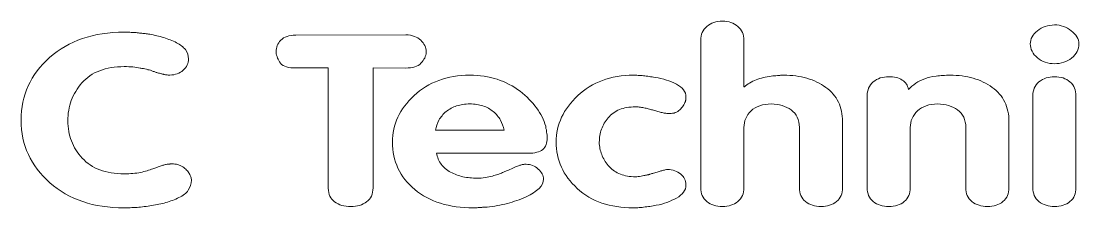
# Model space of a CAD drawing. Header units: millimetres. Extents: x -847 to 848, y -600 to 600.
# Drawn here: x 188.7 to 369.3, y -4.7 to 27.2 of the extents above; entities that cross this region are included whole.
import ezdxf

# ---------------------------------------------------------------- set-up
doc = ezdxf.new("R2010")
doc.units = ezdxf.units.MM
doc.header["$MEASUREMENT"] = 0

msp = doc.modelspace()

# ---------------------------------------------------------------- linework, layer by layer
at = {"color": 250, "lineweight": 5}
for points, knots in [([(304.7414, -1.2176), (304.7414, -1.2176), (304.7414, 23.9534), (304.7414, 23.9534), (304.7414, 23.9534), (304.7414, 24.4166), (304.8231, 24.8456), (304.9865, 25.2406), (304.9865, 25.2406), (305.15, 25.6356), (305.4088, 25.9829), (305.7629, 26.2826), (305.7629, 26.2826), (306.1171, 26.5822), (306.5189, 26.807), (306.9684, 26.9568), (306.9684, 26.9568), (307.4178, 27.1066), (307.9014, 27.1816), (308.419, 27.1816), (308.419, 27.1816), (308.9638, 27.1816), (309.4541, 27.1066), (309.89, 26.9568), (309.89, 26.9568), (310.3259, 26.807), (310.7209, 26.5822), (311.075, 26.2826), (311.075, 26.2826), (311.4019, 25.9829), (311.6539, 25.6356), (311.8309, 25.2406), (311.8309, 25.2406), (312.008, 24.8456), (312.0965, 24.4029), (312.0965, 23.9126), (312.0965, 23.9126), (312.0965, 23.9126), (312.0965, 15.9445), (312.0965, 15.9445), (312.0965, 15.9445), (312.0965, 15.9445), (312.1783, 15.9445), (312.1783, 15.9445), (312.1783, 15.9445), (312.4507, 16.1896), (312.7503, 16.4144), (313.0772, 16.6187), (313.0772, 16.6187), (313.4041, 16.823), (313.7719, 17.0069), (314.1805, 17.1703), (314.1805, 17.1703), (314.5891, 17.3065), (315.0046, 17.4291), (315.4268, 17.5381), (315.4268, 17.5381), (315.849, 17.6471), (316.2917, 17.7288), (316.7548, 17.7833), (316.7548, 17.7833), (316.9183, 17.8105), (317.0885, 17.8309), (317.2656, 17.8446), (317.2656, 17.8446), (317.4427, 17.8582), (317.6265, 17.8786), (317.8172, 17.9059), (317.8172, 17.9059), (317.899, 17.9059), (317.9875, 17.9059), (318.0828, 17.9059), (318.0828, 17.9059), (318.1782, 17.9059), (318.2667, 17.9195), (318.3484, 17.9467), (318.3484, 17.9467), (318.4302, 17.9467), (318.5187, 17.9467), (318.614, 17.9467), (318.614, 17.9467), (318.7094, 17.9467), (318.7979, 17.9467), (318.8797, 17.9467), (318.8797, 17.9467), (320.3234, 17.9467), (321.6447, 17.7765), (322.8433, 17.4359), (322.8433, 17.4359), (324.0419, 17.0954), (325.1179, 16.571), (326.0714, 15.8628), (326.0714, 15.8628), (327.0248, 15.1817), (327.7399, 14.3509), (328.2166, 13.3702), (328.2166, 13.3702), (328.6934, 12.3895), (328.9317, 11.2726), (328.9317, 10.0195), (328.9317, 10.0195), (328.9317, 10.0195), (328.9317, -1.2176), (328.9317, -1.2176), (328.9317, -1.2176), (328.9317, -1.7352), (328.85, -2.1915), (328.6866, -2.5865), (328.6866, -2.5865), (328.5231, -2.9815), (328.2643, -3.3288), (327.9102, -3.6285), (327.9102, -3.6285), (327.556, -3.9009), (327.161, -4.1052), (326.7252, -4.2414), (326.7252, -4.2414), (326.2893, -4.3776), (325.799, -4.4457), (325.2541, -4.4457), (325.2541, -4.4457), (324.7366, -4.4457), (324.2598, -4.3776), (323.824, -4.2414), (323.824, -4.2414), (323.3881, -4.1052), (322.9795, -3.9009), (322.5981, -3.6285), (322.5981, -3.6285), (322.244, -3.3288), (321.9852, -2.9815), (321.8217, -2.5865), (321.8217, -2.5865), (321.6583, -2.1915), (321.5766, -1.7488), (321.5766, -1.2585), (321.5766, -1.2585), (321.5766, -1.2585), (321.5766, 9.0388), (321.5766, 9.0388), (321.5766, 9.0388), (321.5766, 9.6926), (321.454, 10.2715), (321.2088, 10.7754), (321.2088, 10.7754), (320.9636, 11.2794), (320.6095, 11.6948), (320.1464, 12.0217), (320.1464, 12.0217), (319.7105, 12.3486), (319.2066, 12.6006), (318.6345, 12.7777), (318.6345, 12.7777), (318.0624, 12.9547), (317.4495, 13.0433), (316.7957, 13.0433), (316.7957, 13.0433), (316.0329, 13.0433), (315.3655, 12.9411), (314.7934, 12.7368), (314.7934, 12.7368), (314.2214, 12.5325), (313.731, 12.2396), (313.3224, 11.8583), (313.3224, 11.8583), (312.9138, 11.4769), (312.6073, 11.0478), (312.403, 10.5711), (312.403, 10.5711), (312.1987, 10.0944), (312.0965, 9.57), (312.0965, 8.9979), (312.0965, 8.9979), (312.0965, 8.9979), (312.0965, -1.2176), (312.0965, -1.2176), (312.0965, -1.2176), (312.0965, -1.7352), (312.008, -2.1915), (311.8309, -2.5865), (311.8309, -2.5865), (311.6539, -2.9815), (311.4019, -3.3288), (311.075, -3.6285), (311.075, -3.6285), (310.7209, -3.9009), (310.3259, -4.1052), (309.89, -4.2414), (309.89, -4.2414), (309.4541, -4.3776), (308.9638, -4.4457), (308.419, -4.4457), (308.419, -4.4457), (307.9014, -4.4457), (307.4178, -4.3776), (306.9684, -4.2414), (306.9684, -4.2414), (306.5189, -4.1052), (306.1171, -3.9009), (305.7629, -3.6285), (305.7629, -3.6285), (305.4088, -3.3288), (305.15, -2.9815), (304.9865, -2.5865), (304.9865, -2.5865), (304.8231, -2.1915), (304.7414, -1.7488), (304.7414, -1.2585), (304.7414, -1.2585), (304.7414, -1.2585), (304.7414, -1.2176), (304.7414, -1.2176)], [0, 0, 0, 0, 0.01886792, 0.01886792, 0.01886792, 0.01886792, 0.03773585, 0.03773585, 0.03773585, 0.03773585, 0.05660377, 0.05660377, 0.05660377, 0.05660377, 0.0754717, 0.0754717, 0.0754717, 0.0754717, 0.09433962, 0.09433962, 0.09433962, 0.09433962, 0.11320755, 0.11320755, 0.11320755, 0.11320755, 0.13207547, 0.13207547, 0.13207547, 0.13207547, 0.1509434, 0.1509434, 0.1509434, 0.1509434, 0.16981132, 0.16981132, 0.16981132, 0.16981132, 0.18867925, 0.18867925, 0.18867925, 0.18867925, 0.20754717, 0.20754717, 0.20754717, 0.20754717, 0.22641509, 0.22641509, 0.22641509, 0.22641509, 0.24528302, 0.24528302, 0.24528302, 0.24528302, 0.26415094, 0.26415094, 0.26415094, 0.26415094, 0.28301887, 0.28301887, 0.28301887, 0.28301887, 0.30188679, 0.30188679, 0.30188679, 0.30188679, 0.32075472, 0.32075472, 0.32075472, 0.32075472, 0.33962264, 0.33962264, 0.33962264, 0.33962264, 0.35849057, 0.35849057, 0.35849057, 0.35849057, 0.37735849, 0.37735849, 0.37735849, 0.37735849, 0.39622642, 0.39622642, 0.39622642, 0.39622642, 0.41509434, 0.41509434, 0.41509434, 0.41509434, 0.43396226, 0.43396226, 0.43396226, 0.43396226, 0.45283019, 0.45283019, 0.45283019, 0.45283019, 0.47169811, 0.47169811, 0.47169811, 0.47169811, 0.49056604, 0.49056604, 0.49056604, 0.49056604, 0.50943396, 0.50943396, 0.50943396, 0.50943396, 0.52830189, 0.52830189, 0.52830189, 0.52830189, 0.54716981, 0.54716981, 0.54716981, 0.54716981, 0.56603774, 0.56603774, 0.56603774, 0.56603774, 0.58490566, 0.58490566, 0.58490566, 0.58490566, 0.60377358, 0.60377358, 0.60377358, 0.60377358, 0.62264151, 0.62264151, 0.62264151, 0.62264151, 0.64150943, 0.64150943, 0.64150943, 0.64150943, 0.66037736, 0.66037736, 0.66037736, 0.66037736, 0.67924528, 0.67924528, 0.67924528, 0.67924528, 0.69811321, 0.69811321, 0.69811321, 0.69811321, 0.71698113, 0.71698113, 0.71698113, 0.71698113, 0.73584906, 0.73584906, 0.73584906, 0.73584906, 0.75471698, 0.75471698, 0.75471698, 0.75471698, 0.77358491, 0.77358491, 0.77358491, 0.77358491, 0.79245283, 0.79245283, 0.79245283, 0.79245283, 0.81132075, 0.81132075, 0.81132075, 0.81132075, 0.83018868, 0.83018868, 0.83018868, 0.83018868, 0.8490566, 0.8490566, 0.8490566, 0.8490566, 0.86792453, 0.86792453, 0.86792453, 0.86792453, 0.88679245, 0.88679245, 0.88679245, 0.88679245, 0.90566038, 0.90566038, 0.90566038, 0.90566038, 0.9245283, 0.9245283, 0.9245283, 0.9245283, 0.94339623, 0.94339623, 0.94339623, 0.94339623, 0.96226415, 0.96226415, 0.96226415, 0.96226415, 0.98113208, 0.98113208, 0.98113208, 0.98113208, 1, 1, 1, 1]), ([(188.7338, 10.3055), (188.7338, 12.4031), (189.1356, 14.344), (189.9392, 16.1284), (189.9392, 16.1284), (190.7429, 17.9127), (191.9619, 19.5267), (193.5964, 20.9705), (193.5964, 20.9705), (195.2309, 22.4143), (197.1037, 23.4972), (199.2149, 24.2191), (199.2149, 24.2191), (201.3261, 24.9409), (203.6893, 25.3019), (206.3045, 25.3019), (206.3045, 25.3019), (206.6042, 25.3019), (206.9242, 25.2951), (207.2648, 25.2815), (207.2648, 25.2815), (207.6053, 25.2678), (207.9662, 25.2474), (208.3476, 25.2202), (208.3476, 25.2202), (208.4838, 25.2202), (208.6132, 25.2066), (208.7358, 25.1793), (208.7358, 25.1793), (208.8584, 25.1521), (208.9878, 25.1384), (209.124, 25.1384), (209.124, 25.1384), (209.3692, 25.1112), (209.6211, 25.084), (209.8799, 25.0567), (209.8799, 25.0567), (210.1387, 25.0295), (210.4043, 24.9886), (210.6768, 24.9341), (210.6768, 24.9341), (211.494, 24.7979), (212.2908, 24.6072), (213.0672, 24.3621), (213.0672, 24.3621), (213.8436, 24.1169), (214.5723, 23.8309), (215.2533, 23.504), (215.2533, 23.504), (215.9071, 23.1771), (216.4111, 22.7821), (216.7652, 22.319), (216.7652, 22.319), (217.1193, 21.8559), (217.2964, 21.3247), (217.2964, 20.7253), (217.2964, 20.7253), (217.2964, 20.3712), (217.2215, 20.0307), (217.0717, 19.7038), (217.0717, 19.7038), (216.9218, 19.3769), (216.6971, 19.0772), (216.3974, 18.8048), (216.3974, 18.8048), (216.0978, 18.5324), (215.7573, 18.3281), (215.3759, 18.1919), (215.3759, 18.1919), (214.9945, 18.0557), (214.5723, 17.9876), (214.1092, 17.9876), (214.1092, 17.9876), (214.0002, 17.9876), (213.898, 17.9876), (213.8027, 17.9876), (213.8027, 17.9876), (213.7074, 17.9876), (213.6052, 18.0012), (213.4962, 18.0284), (213.4962, 18.0284), (213.3873, 18.0284), (213.2919, 18.0353), (213.2102, 18.0489), (213.2102, 18.0489), (213.1285, 18.0625), (213.0604, 18.0829), (213.0059, 18.1102), (213.0059, 18.1102), (212.9514, 18.1374), (212.8969, 18.151), (212.8424, 18.151), (212.8424, 18.151), (212.788, 18.151), (212.7335, 18.1647), (212.679, 18.1919), (212.679, 18.1919), (212.57, 18.2191), (212.4611, 18.2464), (212.3521, 18.2736), (212.3521, 18.2736), (212.2431, 18.3009), (212.1342, 18.3281), (212.0252, 18.3553), (212.0252, 18.3553), (211.8618, 18.4098), (211.6983, 18.4643), (211.5349, 18.5188), (211.5349, 18.5188), (211.3714, 18.5733), (211.208, 18.6414), (211.0445, 18.7231), (211.0445, 18.7231), (210.8811, 18.7776), (210.7244, 18.8184), (210.5746, 18.8457), (210.5746, 18.8457), (210.4248, 18.8729), (210.2681, 18.9138), (210.1047, 18.9683), (210.1047, 18.9683), (209.9412, 18.9955), (209.771, 19.0296), (209.5939, 19.0704), (209.5939, 19.0704), (209.4168, 19.1113), (209.233, 19.1453), (209.0423, 19.1726), (209.0423, 19.1726), (208.6881, 19.2543), (208.2795, 19.3156), (207.8164, 19.3565), (207.8164, 19.3565), (207.3533, 19.3973), (206.8493, 19.4178), (206.3045, 19.4178), (206.3045, 19.4178), (204.7245, 19.4178), (203.3352, 19.1862), (202.1366, 18.7231), (202.1366, 18.7231), (200.938, 18.26), (199.93, 17.5653), (199.1128, 16.6391), (199.1128, 16.6391), (198.2955, 15.7129), (197.6894, 14.7118), (197.2944, 13.6358), (197.2944, 13.6358), (196.8994, 12.5597), (196.7019, 11.3952), (196.7019, 10.1421), (196.7019, 10.1421), (196.7019, 8.9162), (196.9062, 7.7789), (197.3148, 6.7301), (197.3148, 6.7301), (197.7235, 5.6813), (198.3364, 4.7074), (199.1536, 3.8084), (199.1536, 3.8084), (199.9709, 2.9095), (200.972, 2.2352), (202.157, 1.7858), (202.157, 1.7858), (203.342, 1.3363), (204.7245, 1.1115), (206.3045, 1.1115), (206.3045, 1.1115), (206.8493, 1.1115), (207.3533, 1.132), (207.8164, 1.1728), (207.8164, 1.1728), (208.2795, 1.2137), (208.7154, 1.275), (209.124, 1.3567), (209.124, 1.3567), (209.5054, 1.4384), (209.8731, 1.5338), (210.2273, 1.6427), (210.2273, 1.6427), (210.5814, 1.7517), (210.9083, 1.8607), (211.208, 1.9696), (211.208, 1.9696), (211.3169, 2.0241), (211.4259, 2.065), (211.5349, 2.0922), (211.5349, 2.0922), (211.6438, 2.1195), (211.7528, 2.1603), (211.8618, 2.2148), (211.8618, 2.2148), (211.9435, 2.2421), (212.0388, 2.2761), (212.1478, 2.317), (212.1478, 2.317), (212.2568, 2.3578), (212.3657, 2.3919), (212.4747, 2.4191), (212.4747, 2.4191), (212.5836, 2.4736), (212.6858, 2.5145), (212.7811, 2.5417), (212.7811, 2.5417), (212.8765, 2.5689), (212.9786, 2.5962), (213.0876, 2.6234), (213.0876, 2.6234), (213.1693, 2.6507), (213.2579, 2.6711), (213.3532, 2.6847), (213.3532, 2.6847), (213.4486, 2.6983), (213.5507, 2.7188), (213.6597, 2.746), (213.6597, 2.746), (213.6869, 2.746), (213.7142, 2.746), (213.7414, 2.746), (213.7414, 2.746), (213.7687, 2.746), (213.7959, 2.7596), (213.8231, 2.7869), (213.8231, 2.7869), (213.8504, 2.7869), (213.864, 2.7869), (213.864, 2.7869), (213.864, 2.7869), (213.864, 2.7869), (213.8776, 2.7869), (213.9049, 2.7869), (213.9049, 2.7869), (213.9321, 2.7869), (213.9525, 2.7869), (213.9662, 2.7869), (213.9662, 2.7869), (213.9798, 2.7869), (214.0002, 2.7869), (214.0274, 2.7869), (214.0274, 2.7869), (214.0547, 2.7869), (214.0819, 2.7869), (214.1092, 2.7869), (214.1092, 2.7869), (214.1364, 2.7869), (214.1637, 2.8005), (214.1909, 2.8277), (214.1909, 2.8277), (214.2454, 2.8277), (214.293, 2.8277), (214.3339, 2.8277), (214.3339, 2.8277), (214.3748, 2.8277), (214.4088, 2.8277), (214.4361, 2.8277), (214.4361, 2.8277), (214.8174, 2.8277), (215.158, 2.7801), (215.4576, 2.6847), (215.4576, 2.6847), (215.7573, 2.5894), (216.0433, 2.46), (216.3157, 2.2965), (216.3157, 2.2965), (216.5609, 2.1331), (216.7788, 1.956), (216.9695, 1.7653), (216.9695, 1.7653), (217.1602, 1.5746), (217.31, 1.3703), (217.419, 1.1524), (217.419, 1.1524), (217.4735, 1.0434), (217.528, 0.9413), (217.5824, 0.8459), (217.5824, 0.8459), (217.6369, 0.7506), (217.6778, 0.6621), (217.705, 0.5803), (217.705, 0.5803), (217.7323, 0.4714), (217.7527, 0.376), (217.7663, 0.2943), (217.7663, 0.2943), (217.7799, 0.2126), (217.7868, 0.1308), (217.7868, 0.0491), (217.7868, 0.0491), (217.7868, -0.6047), (217.6097, -1.1836), (217.2555, -1.6875), (217.2555, -1.6875), (216.9014, -2.1915), (216.3702, -2.6069), (215.6619, -2.9338), (215.6619, -2.9338), (214.9537, -3.288), (214.2113, -3.574), (213.4349, -3.7919), (213.4349, -3.7919), (212.6586, -4.0098), (211.8618, -4.1733), (211.0445, -4.2823), (211.0445, -4.2823), (210.6086, -4.364), (210.1796, -4.4321), (209.7574, -4.4866), (209.7574, -4.4866), (209.3351, -4.5411), (208.9197, -4.5819), (208.5111, -4.6092), (208.5111, -4.6092), (208.1024, -4.6364), (207.7074, -4.6568), (207.3261, -4.6705), (207.3261, -4.6705), (206.9447, -4.6841), (206.6042, -4.6909), (206.3045, -4.6909), (206.3045, -4.6909), (203.6893, -4.6909), (201.333, -4.3367), (199.2354, -3.6285), (199.2354, -3.6285), (197.1378, -2.9202), (195.2717, -1.8442), (193.6373, -0.4004), (193.6373, -0.4004), (192.0028, 1.0434), (190.7769, 2.6507), (189.9597, 4.4214), (189.9597, 4.4214), (189.1424, 6.1921), (188.7338, 8.1398), (188.7338, 10.2646), (188.7338, 10.2646), (188.7338, 10.2646), (188.7338, 10.3055), (188.7338, 10.3055)], [0, 0, 0, 0, 0.01176471, 0.01176471, 0.01176471, 0.01176471, 0.02352941, 0.02352941, 0.02352941, 0.02352941, 0.03529412, 0.03529412, 0.03529412, 0.03529412, 0.04705882, 0.04705882, 0.04705882, 0.04705882, 0.05882353, 0.05882353, 0.05882353, 0.05882353, 0.07058824, 0.07058824, 0.07058824, 0.07058824, 0.08235294, 0.08235294, 0.08235294, 0.08235294, 0.09411765, 0.09411765, 0.09411765, 0.09411765, 0.10588235, 0.10588235, 0.10588235, 0.10588235, 0.11764706, 0.11764706, 0.11764706, 0.11764706, 0.12941176, 0.12941176, 0.12941176, 0.12941176, 0.14117647, 0.14117647, 0.14117647, 0.14117647, 0.15294118, 0.15294118, 0.15294118, 0.15294118, 0.16470588, 0.16470588, 0.16470588, 0.16470588, 0.17647059, 0.17647059, 0.17647059, 0.17647059, 0.18823529, 0.18823529, 0.18823529, 0.18823529, 0.2, 0.2, 0.2, 0.2, 0.21176471, 0.21176471, 0.21176471, 0.21176471, 0.22352941, 0.22352941, 0.22352941, 0.22352941, 0.23529412, 0.23529412, 0.23529412, 0.23529412, 0.24705882, 0.24705882, 0.24705882, 0.24705882, 0.25882353, 0.25882353, 0.25882353, 0.25882353, 0.27058824, 0.27058824, 0.27058824, 0.27058824, 0.28235294, 0.28235294, 0.28235294, 0.28235294, 0.29411765, 0.29411765, 0.29411765, 0.29411765, 0.30588235, 0.30588235, 0.30588235, 0.30588235, 0.31764706, 0.31764706, 0.31764706, 0.31764706, 0.32941176, 0.32941176, 0.32941176, 0.32941176, 0.34117647, 0.34117647, 0.34117647, 0.34117647, 0.35294118, 0.35294118, 0.35294118, 0.35294118, 0.36470588, 0.36470588, 0.36470588, 0.36470588, 0.37647059, 0.37647059, 0.37647059, 0.37647059, 0.38823529, 0.38823529, 0.38823529, 0.38823529, 0.4, 0.4, 0.4, 0.4, 0.41176471, 0.41176471, 0.41176471, 0.41176471, 0.42352941, 0.42352941, 0.42352941, 0.42352941, 0.43529412, 0.43529412, 0.43529412, 0.43529412, 0.44705882, 0.44705882, 0.44705882, 0.44705882, 0.45882353, 0.45882353, 0.45882353, 0.45882353, 0.47058824, 0.47058824, 0.47058824, 0.47058824, 0.48235294, 0.48235294, 0.48235294, 0.48235294, 0.49411765, 0.49411765, 0.49411765, 0.49411765, 0.50588235, 0.50588235, 0.50588235, 0.50588235, 0.51764706, 0.51764706, 0.51764706, 0.51764706, 0.52941176, 0.52941176, 0.52941176, 0.52941176, 0.54117647, 0.54117647, 0.54117647, 0.54117647, 0.55294118, 0.55294118, 0.55294118, 0.55294118, 0.56470588, 0.56470588, 0.56470588, 0.56470588, 0.57647059, 0.57647059, 0.57647059, 0.57647059, 0.58823529, 0.58823529, 0.58823529, 0.58823529, 0.6, 0.6, 0.6, 0.6, 0.61176471, 0.61176471, 0.61176471, 0.61176471, 0.62352941, 0.62352941, 0.62352941, 0.62352941, 0.63529412, 0.63529412, 0.63529412, 0.63529412, 0.64705882, 0.64705882, 0.64705882, 0.64705882, 0.65882353, 0.65882353, 0.65882353, 0.65882353, 0.67058824, 0.67058824, 0.67058824, 0.67058824, 0.68235294, 0.68235294, 0.68235294, 0.68235294, 0.69411765, 0.69411765, 0.69411765, 0.69411765, 0.70588235, 0.70588235, 0.70588235, 0.70588235, 0.71764706, 0.71764706, 0.71764706, 0.71764706, 0.72941176, 0.72941176, 0.72941176, 0.72941176, 0.74117647, 0.74117647, 0.74117647, 0.74117647, 0.75294118, 0.75294118, 0.75294118, 0.75294118, 0.76470588, 0.76470588, 0.76470588, 0.76470588, 0.77647059, 0.77647059, 0.77647059, 0.77647059, 0.78823529, 0.78823529, 0.78823529, 0.78823529, 0.8, 0.8, 0.8, 0.8, 0.81176471, 0.81176471, 0.81176471, 0.81176471, 0.82352941, 0.82352941, 0.82352941, 0.82352941, 0.83529412, 0.83529412, 0.83529412, 0.83529412, 0.84705882, 0.84705882, 0.84705882, 0.84705882, 0.85882353, 0.85882353, 0.85882353, 0.85882353, 0.87058824, 0.87058824, 0.87058824, 0.87058824, 0.88235294, 0.88235294, 0.88235294, 0.88235294, 0.89411765, 0.89411765, 0.89411765, 0.89411765, 0.90588235, 0.90588235, 0.90588235, 0.90588235, 0.91764706, 0.91764706, 0.91764706, 0.91764706, 0.92941176, 0.92941176, 0.92941176, 0.92941176, 0.94117647, 0.94117647, 0.94117647, 0.94117647, 0.95294118, 0.95294118, 0.95294118, 0.95294118, 0.96470588, 0.96470588, 0.96470588, 0.96470588, 0.97647059, 0.97647059, 0.97647059, 0.97647059, 0.98823529, 0.98823529, 0.98823529, 0.98823529, 1, 1, 1, 1]), ([(365.0948, 26.5686), (365.6396, 26.5414), (366.1504, 26.446), (366.6271, 26.2826), (366.6271, 26.2826), (367.1038, 26.1191), (367.5465, 25.874), (367.9551, 25.5471), (367.9551, 25.5471), (368.3637, 25.2202), (368.6838, 24.8728), (368.9154, 24.5051), (368.9154, 24.5051), (369.1469, 24.1373), (369.2627, 23.7355), (369.2627, 23.2997), (369.2627, 23.2997), (369.2627, 22.8366), (369.1605, 22.4007), (368.9562, 21.9921), (368.9562, 21.9921), (368.7519, 21.5834), (368.4455, 21.2157), (368.0368, 20.8888), (368.0368, 20.8888), (367.6282, 20.5619), (367.1787, 20.3167), (366.6884, 20.1533), (366.6884, 20.1533), (366.198, 19.9898), (365.6668, 19.9081), (365.0948, 19.9081), (365.0948, 19.9081), (364.5499, 19.9081), (364.0324, 19.9898), (363.542, 20.1533), (363.542, 20.1533), (363.0517, 20.3167), (362.6022, 20.5755), (362.1936, 20.9297), (362.1936, 20.9297), (361.7849, 21.2565), (361.4785, 21.6243), (361.2742, 22.0329), (361.2742, 22.0329), (361.0699, 22.4416), (360.9677, 22.8638), (360.9677, 23.2997), (360.9677, 23.2997), (360.9677, 23.7083), (361.0699, 24.1033), (361.2742, 24.4847), (361.2742, 24.4847), (361.4785, 24.866), (361.7849, 25.2202), (362.1936, 25.5471), (362.1936, 25.5471), (362.6022, 25.874), (363.0517, 26.1191), (363.542, 26.2826), (363.542, 26.2826), (364.0324, 26.446), (364.5499, 26.5278), (365.0948, 26.5278), (365.0948, 26.5278), (365.0948, 26.5278), (365.0948, 26.5686), (365.0948, 26.5686)], [0, 0, 0, 0, 0.05882353, 0.05882353, 0.05882353, 0.05882353, 0.11764706, 0.11764706, 0.11764706, 0.11764706, 0.17647059, 0.17647059, 0.17647059, 0.17647059, 0.23529412, 0.23529412, 0.23529412, 0.23529412, 0.29411765, 0.29411765, 0.29411765, 0.29411765, 0.35294118, 0.35294118, 0.35294118, 0.35294118, 0.41176471, 0.41176471, 0.41176471, 0.41176471, 0.47058824, 0.47058824, 0.47058824, 0.47058824, 0.52941176, 0.52941176, 0.52941176, 0.52941176, 0.58823529, 0.58823529, 0.58823529, 0.58823529, 0.64705882, 0.64705882, 0.64705882, 0.64705882, 0.70588235, 0.70588235, 0.70588235, 0.70588235, 0.76470588, 0.76470588, 0.76470588, 0.76470588, 0.82352941, 0.82352941, 0.82352941, 0.82352941, 0.88235294, 0.88235294, 0.88235294, 0.88235294, 0.94117647, 0.94117647, 0.94117647, 0.94117647, 1, 1, 1, 1]), ([(241.1599, -1.2993), (241.1599, -1.2993), (241.1599, 19.2134), (241.1599, 19.2134), (241.1599, 19.2134), (241.1599, 19.2134), (235.6026, 19.2134), (235.6026, 19.2134), (235.6026, 19.2134), (235.0033, 19.1862), (234.4789, 19.2407), (234.0295, 19.3769), (234.0295, 19.3769), (233.58, 19.5131), (233.2326, 19.7174), (232.9875, 19.9898), (232.9875, 19.9898), (232.7968, 20.2895), (232.6333, 20.5891), (232.4971, 20.8888), (232.4971, 20.8888), (232.3609, 21.1884), (232.2792, 21.5153), (232.252, 21.8695), (232.252, 21.8695), (232.252, 21.8695), (232.252, 21.8695), (232.252, 21.8695), (232.252, 21.8695), (232.252, 21.8695), (232.252, 21.8831), (232.252, 21.9103), (232.252, 21.9103), (232.252, 21.9103), (232.252, 21.9103), (232.252, 21.9103), (232.252, 21.9103), (232.252, 21.9103), (232.252, 21.9103), (232.252, 21.9103), (232.252, 21.9103), (232.252, 21.9103), (232.252, 21.9172), (232.252, 21.9308), (232.252, 21.9308), (232.252, 21.9444), (232.252, 21.9648), (232.252, 21.9921), (232.252, 21.9921), (232.252, 22.3462), (232.3201, 22.6867), (232.4563, 23.0136), (232.4563, 23.0136), (232.5925, 23.3405), (232.7832, 23.6402), (233.0283, 23.9126), (233.0283, 23.9126), (233.328, 24.2122), (233.6889, 24.437), (234.1112, 24.5868), (234.1112, 24.5868), (234.5334, 24.7366), (235.0306, 24.8116), (235.6026, 24.8116), (235.6026, 24.8116), (235.6026, 24.8116), (254.3992, 24.8524), (254.3992, 24.8524), (254.3992, 24.8524), (254.944, 24.8252), (255.4276, 24.7366), (255.8498, 24.5868), (255.8498, 24.5868), (256.2721, 24.437), (256.633, 24.2122), (256.9327, 23.9126), (256.9327, 23.9126), (257.2323, 23.6402), (257.4639, 23.3405), (257.6273, 23.0136), (257.6273, 23.0136), (257.7908, 22.6867), (257.8725, 22.3462), (257.8725, 21.9921), (257.8725, 21.9921), (257.8725, 21.9648), (257.8725, 21.9444), (257.8725, 21.9308), (257.8725, 21.9308), (257.8725, 21.9172), (257.8725, 21.9103), (257.8725, 21.9103), (257.8725, 21.9103), (257.8725, 21.9103), (257.8725, 21.9103), (257.8725, 21.9103), (257.8725, 21.9103), (257.8725, 21.9103), (257.8725, 21.9103), (257.8725, 21.9103), (257.8725, 21.9103), (257.8725, 21.8831), (257.8725, 21.8695), (257.8725, 21.8695), (257.8725, 21.8695), (257.8725, 21.8695), (257.8725, 21.8695), (257.8725, 21.8695), (257.8725, 21.8695), (257.8452, 21.5153), (257.7567, 21.1884), (257.6069, 20.8888), (257.6069, 20.8888), (257.4571, 20.5891), (257.2459, 20.2895), (256.9735, 19.9898), (256.9735, 19.9898), (256.7011, 19.7174), (256.347, 19.5131), (255.9111, 19.3769), (255.9111, 19.3769), (255.4752, 19.2407), (254.9713, 19.1726), (254.3992, 19.1726), (254.3992, 19.1726), (254.3992, 19.1726), (248.8011, 19.2134), (248.8011, 19.2134), (248.8011, 19.2134), (248.8011, 19.2134), (248.8011, -1.2993), (248.8011, -1.2993), (248.8011, -1.2993), (248.8011, -1.8169), (248.7058, -2.2732), (248.5151, -2.6682), (248.5151, -2.6682), (248.3244, -3.0632), (248.052, -3.3969), (247.6978, -3.6693), (247.6978, -3.6693), (247.3437, -3.9417), (246.9419, -4.1392), (246.4924, -4.2618), (246.4924, -4.2618), (246.0429, -4.3844), (245.5458, -4.4457), (245.0009, -4.4457), (245.0009, -4.4457), (244.4289, -4.4457), (243.9181, -4.3844), (243.4686, -4.2618), (243.4686, -4.2618), (243.0191, -4.1392), (242.6037, -3.9417), (242.2223, -3.6693), (242.2223, -3.6693), (241.8682, -3.3969), (241.6026, -3.07), (241.4255, -2.6886), (241.4255, -2.6886), (241.2484, -2.3073), (241.1599, -1.8578), (241.1599, -1.3402), (241.1599, -1.3402), (241.1599, -1.3402), (241.1599, -1.2993), (241.1599, -1.2993)], [0, 0, 0, 0, 0.02380952, 0.02380952, 0.02380952, 0.02380952, 0.04761905, 0.04761905, 0.04761905, 0.04761905, 0.07142857, 0.07142857, 0.07142857, 0.07142857, 0.0952381, 0.0952381, 0.0952381, 0.0952381, 0.11904762, 0.11904762, 0.11904762, 0.11904762, 0.14285714, 0.14285714, 0.14285714, 0.14285714, 0.16666667, 0.16666667, 0.16666667, 0.16666667, 0.19047619, 0.19047619, 0.19047619, 0.19047619, 0.21428571, 0.21428571, 0.21428571, 0.21428571, 0.23809524, 0.23809524, 0.23809524, 0.23809524, 0.26190476, 0.26190476, 0.26190476, 0.26190476, 0.28571429, 0.28571429, 0.28571429, 0.28571429, 0.30952381, 0.30952381, 0.30952381, 0.30952381, 0.33333333, 0.33333333, 0.33333333, 0.33333333, 0.35714286, 0.35714286, 0.35714286, 0.35714286, 0.38095238, 0.38095238, 0.38095238, 0.38095238, 0.4047619, 0.4047619, 0.4047619, 0.4047619, 0.42857143, 0.42857143, 0.42857143, 0.42857143, 0.45238095, 0.45238095, 0.45238095, 0.45238095, 0.47619048, 0.47619048, 0.47619048, 0.47619048, 0.5, 0.5, 0.5, 0.5, 0.52380952, 0.52380952, 0.52380952, 0.52380952, 0.54761905, 0.54761905, 0.54761905, 0.54761905, 0.57142857, 0.57142857, 0.57142857, 0.57142857, 0.5952381, 0.5952381, 0.5952381, 0.5952381, 0.61904762, 0.61904762, 0.61904762, 0.61904762, 0.64285714, 0.64285714, 0.64285714, 0.64285714, 0.66666667, 0.66666667, 0.66666667, 0.66666667, 0.69047619, 0.69047619, 0.69047619, 0.69047619, 0.71428571, 0.71428571, 0.71428571, 0.71428571, 0.73809524, 0.73809524, 0.73809524, 0.73809524, 0.76190476, 0.76190476, 0.76190476, 0.76190476, 0.78571429, 0.78571429, 0.78571429, 0.78571429, 0.80952381, 0.80952381, 0.80952381, 0.80952381, 0.83333333, 0.83333333, 0.83333333, 0.83333333, 0.85714286, 0.85714286, 0.85714286, 0.85714286, 0.88095238, 0.88095238, 0.88095238, 0.88095238, 0.9047619, 0.9047619, 0.9047619, 0.9047619, 0.92857143, 0.92857143, 0.92857143, 0.92857143, 0.95238095, 0.95238095, 0.95238095, 0.95238095, 0.97619048, 0.97619048, 0.97619048, 0.97619048, 1, 1, 1, 1]), ([(275.3206, 4.6665), (275.3206, 4.6665), (259.6296, 4.6665), (259.6296, 4.6665), (259.6296, 4.6665), (259.7658, 3.931), (260.0314, 3.2908), (260.4264, 2.746), (260.4264, 2.746), (260.8214, 2.2012), (261.3594, 1.7517), (262.0404, 1.3976), (262.0404, 1.3976), (262.6942, 1.0434), (263.3957, 0.7846), (264.1448, 0.6212), (264.1448, 0.6212), (264.894, 0.4577), (265.7044, 0.376), (266.5761, 0.376), (266.5761, 0.376), (267.0392, 0.376), (267.4887, 0.4101), (267.9246, 0.4782), (267.9246, 0.4782), (268.3604, 0.5463), (268.7827, 0.6348), (269.1913, 0.7438), (269.1913, 0.7438), (269.491, 0.8255), (269.7838, 0.914), (270.0698, 1.0094), (270.0698, 1.0094), (270.3559, 1.1047), (270.6351, 1.2069), (270.9075, 1.3158), (270.9075, 1.3158), (270.9892, 1.3703), (271.0778, 1.418), (271.1731, 1.4589), (271.1731, 1.4589), (271.2685, 1.4997), (271.357, 1.5338), (271.4387, 1.561), (271.4387, 1.561), (271.7656, 1.6972), (272.0857, 1.8402), (272.399, 1.9901), (272.399, 1.9901), (272.7123, 2.1399), (273.0187, 2.2693), (273.3184, 2.3783), (273.3184, 2.3783), (273.5091, 2.46), (273.6929, 2.5281), (273.87, 2.5826), (273.87, 2.5826), (274.0471, 2.6371), (274.2173, 2.6779), (274.3808, 2.7052), (274.3808, 2.7052), (274.4625, 2.7324), (274.551, 2.746), (274.6464, 2.746), (274.6464, 2.746), (274.7417, 2.746), (274.8303, 2.746), (274.912, 2.746), (274.912, 2.746), (275.2934, 2.746), (275.6611, 2.6779), (276.0153, 2.5417), (276.0153, 2.5417), (276.3694, 2.4055), (276.6963, 2.2012), (276.996, 1.9288), (276.996, 1.9288), (277.2956, 1.6564), (277.5204, 1.3771), (277.6702, 1.0911), (277.6702, 1.0911), (277.82, 0.8051), (277.8949, 0.5122), (277.8949, 0.2126), (277.8949, 0.2126), (277.8949, -0.3323), (277.6429, -0.8567), (277.139, -1.3606), (277.139, -1.3606), (276.635, -1.8646), (275.8927, -2.3481), (274.912, -2.8112), (274.912, -2.8112), (273.9041, -3.2743), (272.8417, -3.6489), (271.7248, -3.9349), (271.7248, -3.9349), (270.6079, -4.221), (269.4501, -4.4321), (268.2515, -4.5683), (268.2515, -4.5683), (268.0608, -4.5683), (267.8633, -4.5751), (267.659, -4.5887), (267.659, -4.5887), (267.4547, -4.6023), (267.2435, -4.6228), (267.0256, -4.65), (267.0256, -4.65), (266.9166, -4.65), (266.8145, -4.65), (266.7191, -4.65), (266.7191, -4.65), (266.6238, -4.65), (266.5353, -4.6636), (266.4535, -4.6909), (266.4535, -4.6909), (266.3446, -4.6909), (266.2492, -4.6909), (266.1675, -4.6909), (266.1675, -4.6909), (266.0858, -4.6909), (266.0041, -4.6909), (265.9223, -4.6909), (265.9223, -4.6909), (263.852, -4.6909), (261.986, -4.4321), (260.3242, -3.9145), (260.3242, -3.9145), (258.6625, -3.3969), (257.1915, -2.6069), (255.9111, -1.5445), (255.9111, -1.5445), (254.6308, -0.4821), (253.6773, 0.7233), (253.0508, 2.0718), (253.0508, 2.0718), (252.4242, 3.4202), (252.1109, 4.9117), (252.1109, 6.5462), (252.1109, 6.5462), (252.1109, 8.0445), (252.4174, 9.4542), (253.0303, 10.7754), (253.0303, 10.7754), (253.6433, 12.0966), (254.5627, 13.3293), (255.7885, 14.4734), (255.7885, 14.4734), (257.0144, 15.6176), (258.4241, 16.4825), (260.0178, 17.0682), (260.0178, 17.0682), (261.6114, 17.6539), (263.3753, 17.9467), (265.3094, 17.9467), (265.3094, 17.9467), (266.9984, 17.9467), (268.5579, 17.7152), (269.9881, 17.2521), (269.9881, 17.2521), (271.4183, 16.789), (272.7191, 16.1079), (273.8904, 15.209), (273.8904, 15.209), (275.0346, 14.31), (275.9744, 13.3634), (276.7099, 12.369), (276.7099, 12.369), (277.4454, 11.3747), (277.963, 10.3327), (278.2627, 9.2431), (278.2627, 9.2431), (278.2627, 9.1614), (278.2695, 9.0796), (278.2831, 8.9979), (278.2831, 8.9979), (278.2967, 8.9162), (278.3172, 8.8345), (278.3444, 8.7527), (278.3444, 8.7527), (278.3717, 8.6438), (278.3921, 8.5484), (278.4057, 8.4667), (278.4057, 8.4667), (278.4193, 8.385), (278.4261, 8.3033), (278.4261, 8.2215), (278.4261, 8.2215), (278.4534, 8.0581), (278.4738, 7.8946), (278.4874, 7.7312), (278.4874, 7.7312), (278.5011, 7.5677), (278.5079, 7.4043), (278.5079, 7.2408), (278.5079, 7.2408), (278.5079, 6.805), (278.4466, 6.4236), (278.324, 6.0967), (278.324, 6.0967), (278.2014, 5.7698), (278.0175, 5.4974), (277.7723, 5.2795), (277.7723, 5.2795), (277.4999, 5.0615), (277.1594, 4.8981), (276.7508, 4.7891), (276.7508, 4.7891), (276.3422, 4.6802), (275.8654, 4.6257), (275.3206, 4.6257), (275.3206, 4.6257), (275.3206, 4.6257), (275.3206, 4.6665), (275.3206, 4.6665)], [0, 0, 0, 0, 0.01851852, 0.01851852, 0.01851852, 0.01851852, 0.03703704, 0.03703704, 0.03703704, 0.03703704, 0.05555556, 0.05555556, 0.05555556, 0.05555556, 0.07407407, 0.07407407, 0.07407407, 0.07407407, 0.09259259, 0.09259259, 0.09259259, 0.09259259, 0.11111111, 0.11111111, 0.11111111, 0.11111111, 0.12962963, 0.12962963, 0.12962963, 0.12962963, 0.14814815, 0.14814815, 0.14814815, 0.14814815, 0.16666667, 0.16666667, 0.16666667, 0.16666667, 0.18518519, 0.18518519, 0.18518519, 0.18518519, 0.2037037, 0.2037037, 0.2037037, 0.2037037, 0.22222222, 0.22222222, 0.22222222, 0.22222222, 0.24074074, 0.24074074, 0.24074074, 0.24074074, 0.25925926, 0.25925926, 0.25925926, 0.25925926, 0.27777778, 0.27777778, 0.27777778, 0.27777778, 0.2962963, 0.2962963, 0.2962963, 0.2962963, 0.31481481, 0.31481481, 0.31481481, 0.31481481, 0.33333333, 0.33333333, 0.33333333, 0.33333333, 0.35185185, 0.35185185, 0.35185185, 0.35185185, 0.37037037, 0.37037037, 0.37037037, 0.37037037, 0.38888889, 0.38888889, 0.38888889, 0.38888889, 0.40740741, 0.40740741, 0.40740741, 0.40740741, 0.42592593, 0.42592593, 0.42592593, 0.42592593, 0.44444444, 0.44444444, 0.44444444, 0.44444444, 0.46296296, 0.46296296, 0.46296296, 0.46296296, 0.48148148, 0.48148148, 0.48148148, 0.48148148, 0.5, 0.5, 0.5, 0.5, 0.51851852, 0.51851852, 0.51851852, 0.51851852, 0.53703704, 0.53703704, 0.53703704, 0.53703704, 0.55555556, 0.55555556, 0.55555556, 0.55555556, 0.57407407, 0.57407407, 0.57407407, 0.57407407, 0.59259259, 0.59259259, 0.59259259, 0.59259259, 0.61111111, 0.61111111, 0.61111111, 0.61111111, 0.62962963, 0.62962963, 0.62962963, 0.62962963, 0.64814815, 0.64814815, 0.64814815, 0.64814815, 0.66666667, 0.66666667, 0.66666667, 0.66666667, 0.68518519, 0.68518519, 0.68518519, 0.68518519, 0.7037037, 0.7037037, 0.7037037, 0.7037037, 0.72222222, 0.72222222, 0.72222222, 0.72222222, 0.74074074, 0.74074074, 0.74074074, 0.74074074, 0.75925926, 0.75925926, 0.75925926, 0.75925926, 0.77777778, 0.77777778, 0.77777778, 0.77777778, 0.7962963, 0.7962963, 0.7962963, 0.7962963, 0.81481481, 0.81481481, 0.81481481, 0.81481481, 0.83333333, 0.83333333, 0.83333333, 0.83333333, 0.85185185, 0.85185185, 0.85185185, 0.85185185, 0.87037037, 0.87037037, 0.87037037, 0.87037037, 0.88888889, 0.88888889, 0.88888889, 0.88888889, 0.90740741, 0.90740741, 0.90740741, 0.90740741, 0.92592593, 0.92592593, 0.92592593, 0.92592593, 0.94444444, 0.94444444, 0.94444444, 0.94444444, 0.96296296, 0.96296296, 0.96296296, 0.96296296, 0.98148148, 0.98148148, 0.98148148, 0.98148148, 1, 1, 1, 1]), ([(302.2079, 14.2691), (302.2079, 14.2419), (302.2079, 14.2078), (302.2079, 14.167), (302.2079, 14.167), (302.2079, 14.1261), (302.2079, 14.0921), (302.2079, 14.0648), (302.2079, 14.0648), (302.1807, 14.0103), (302.167, 13.9695), (302.167, 13.9422), (302.167, 13.9422), (302.167, 13.915), (302.167, 13.8878), (302.167, 13.8605), (302.167, 13.8605), (302.167, 13.8333), (302.167, 13.806), (302.167, 13.7788), (302.167, 13.7788), (302.167, 13.7515), (302.167, 13.7243), (302.167, 13.6971), (302.167, 13.6971), (302.1398, 13.6426), (302.1262, 13.6017), (302.1262, 13.5745), (302.1262, 13.5745), (302.1262, 13.5472), (302.1262, 13.52), (302.1262, 13.4928), (302.1262, 13.4928), (302.0172, 13.2203), (301.881, 12.9684), (301.7176, 12.7368), (301.7176, 12.7368), (301.5541, 12.5053), (301.3634, 12.2805), (301.1455, 12.0626), (301.1455, 12.0626), (300.9276, 11.8446), (300.6756, 11.6812), (300.3895, 11.5722), (300.3895, 11.5722), (300.1035, 11.4633), (299.7698, 11.4088), (299.3884, 11.4088), (299.3884, 11.4088), (299.2795, 11.4088), (299.1773, 11.4088), (299.082, 11.4088), (299.082, 11.4088), (298.9866, 11.4088), (298.8845, 11.4224), (298.7755, 11.4496), (298.7755, 11.4496), (298.6665, 11.4496), (298.5644, 11.4633), (298.469, 11.4905), (298.469, 11.4905), (298.3737, 11.5177), (298.2715, 11.545), (298.1626, 11.5722), (298.1626, 11.5722), (298.0536, 11.5995), (297.9378, 11.6267), (297.8152, 11.654), (297.8152, 11.654), (297.6926, 11.6812), (297.5633, 11.7084), (297.427, 11.7357), (297.427, 11.7357), (297.2908, 11.7902), (297.1614, 11.8378), (297.0389, 11.8787), (297.0389, 11.8787), (296.9163, 11.9196), (296.8005, 11.9536), (296.6915, 11.9809), (296.6915, 11.9809), (296.4464, 12.0353), (296.2012, 12.0966), (295.956, 12.1647), (295.956, 12.1647), (295.7108, 12.2328), (295.4657, 12.2941), (295.2205, 12.3486), (295.2205, 12.3486), (294.9481, 12.4031), (294.6825, 12.4508), (294.4237, 12.4916), (294.4237, 12.4916), (294.1649, 12.5325), (293.8857, 12.5529), (293.586, 12.5529), (293.586, 12.5529), (292.5508, 12.5529), (291.6451, 12.3963), (290.8687, 12.083), (290.8687, 12.083), (290.0923, 11.7697), (289.4453, 11.2998), (288.9277, 10.6733), (288.9277, 10.6733), (288.4101, 10.074), (288.0288, 9.427), (287.7836, 8.7323), (287.7836, 8.7323), (287.5384, 8.0377), (287.4158, 7.309), (287.4158, 6.5462), (287.4158, 6.5462), (287.4158, 6.519), (287.4158, 6.4917), (287.4158, 6.4645), (287.4158, 6.4645), (287.4158, 6.4372), (287.4158, 6.41), (287.4158, 6.3827), (287.4158, 6.3827), (287.4158, 6.3555), (287.4158, 6.3283), (287.4158, 6.301), (287.4158, 6.301), (287.4158, 6.2738), (287.4158, 6.2465), (287.4158, 6.2193), (287.4158, 6.2193), (287.4703, 5.511), (287.6406, 4.83), (287.9266, 4.1762), (287.9266, 4.1762), (288.2126, 3.5224), (288.6145, 2.9095), (289.132, 2.3374), (289.132, 2.3374), (289.6496, 1.7653), (290.2762, 1.3363), (291.0117, 1.0502), (291.0117, 1.0502), (291.7472, 0.7642), (292.6053, 0.6212), (293.586, 0.6212), (293.586, 0.6212), (293.7222, 0.6212), (293.872, 0.628), (294.0355, 0.6416), (294.0355, 0.6416), (294.1989, 0.6552), (294.376, 0.6757), (294.5667, 0.7029), (294.5667, 0.7029), (294.7029, 0.7302), (294.8595, 0.7642), (295.0366, 0.8051), (295.0366, 0.8051), (295.2137, 0.8459), (295.3976, 0.8936), (295.5883, 0.9481), (295.5883, 0.9481), (295.6427, 0.9481), (295.6904, 0.9481), (295.7313, 0.9481), (295.7313, 0.9481), (295.7721, 0.9481), (295.8198, 0.9617), (295.8743, 0.9889), (295.8743, 0.9889), (295.9015, 0.9889), (295.9356, 0.9958), (295.9764, 1.0094), (295.9764, 1.0094), (296.0173, 1.023), (296.065, 1.0434), (296.1195, 1.0707), (296.1195, 1.0707), (296.2012, 1.0979), (296.2897, 1.1252), (296.3851, 1.1524), (296.3851, 1.1524), (296.4804, 1.1796), (296.5826, 1.2069), (296.6915, 1.2341), (296.6915, 1.2341), (296.9639, 1.3158), (297.2159, 1.3908), (297.4475, 1.4589), (297.4475, 1.4589), (297.679, 1.527), (297.8901, 1.5883), (298.0808, 1.6427), (298.0808, 1.6427), (298.2988, 1.6972), (298.4895, 1.7449), (298.6529, 1.7858), (298.6529, 1.7858), (298.8164, 1.8266), (298.9526, 1.8471), (299.0615, 1.8471), (299.0615, 1.8471), (299.4974, 1.8471), (299.906, 1.7789), (300.2874, 1.6427), (300.2874, 1.6427), (300.6688, 1.5065), (301.0093, 1.3158), (301.3089, 1.0707), (301.3089, 1.0707), (301.6086, 0.8255), (301.8333, 0.5531), (301.9832, 0.2534), (301.9832, 0.2534), (302.133, -0.0462), (302.2079, -0.3731), (302.2079, -0.7273), (302.2079, -0.7273), (302.2079, -1.2176), (302.0717, -1.6467), (301.7993, -2.0144), (301.7993, -2.0144), (301.5269, -2.3822), (301.1319, -2.7159), (300.6143, -3.0155), (300.6143, -3.0155), (300.0967, -3.288), (299.5451, -3.5331), (298.9594, -3.7511), (298.9594, -3.7511), (298.3737, -3.969), (297.7676, -4.1324), (297.141, -4.2414), (297.141, -4.2414), (296.7869, -4.3231), (296.4259, -4.3912), (296.0582, -4.4457), (296.0582, -4.4457), (295.6904, -4.5002), (295.3295, -4.5411), (294.9753, -4.5683), (294.9753, -4.5683), (294.6212, -4.6228), (294.2943, -4.6568), (293.9946, -4.6705), (293.9946, -4.6705), (293.695, -4.6841), (293.4362, -4.6909), (293.2182, -4.6909), (293.2182, -4.6909), (291.2296, -4.6909), (289.4385, -4.4185), (287.8449, -3.8736), (287.8449, -3.8736), (286.2513, -3.3288), (284.8551, -2.498), (283.6565, -1.3811), (283.6565, -1.3811), (282.4307, -0.2642), (281.5249, 0.9549), (280.9392, 2.2761), (280.9392, 2.2761), (280.3535, 3.5973), (280.0607, 5.0207), (280.0607, 6.5462), (280.0607, 6.5462), (280.0607, 8.0445), (280.3671, 9.4542), (280.98, 10.7754), (280.98, 10.7754), (281.593, 12.0966), (282.5124, 13.3293), (283.7382, 14.4734), (283.7382, 14.4734), (284.9641, 15.6176), (286.367, 16.4825), (287.947, 17.0682), (287.947, 17.0682), (289.527, 17.6539), (291.2841, 17.9467), (293.2182, 17.9467), (293.2182, 17.9467), (293.4907, 17.9467), (293.7631, 17.9399), (294.0355, 17.9263), (294.0355, 17.9263), (294.3079, 17.9127), (294.6212, 17.8922), (294.9753, 17.865), (294.9753, 17.865), (295.275, 17.8378), (295.5883, 17.7969), (295.9151, 17.7424), (295.9151, 17.7424), (296.242, 17.6879), (296.5826, 17.6334), (296.9367, 17.579), (296.9367, 17.579), (297.6177, 17.47), (298.2579, 17.3202), (298.8572, 17.1295), (298.8572, 17.1295), (299.4565, 16.9388), (300.0286, 16.7072), (300.5734, 16.4348), (300.5734, 16.4348), (301.1183, 16.1624), (301.5269, 15.8423), (301.7993, 15.4746), (301.7993, 15.4746), (302.0717, 15.1068), (302.2079, 14.6914), (302.2079, 14.2283), (302.2079, 14.2283), (302.2079, 14.2283), (302.2079, 14.2691), (302.2079, 14.2691)], [0, 0, 0, 0, 0.01265823, 0.01265823, 0.01265823, 0.01265823, 0.02531646, 0.02531646, 0.02531646, 0.02531646, 0.03797468, 0.03797468, 0.03797468, 0.03797468, 0.05063291, 0.05063291, 0.05063291, 0.05063291, 0.06329114, 0.06329114, 0.06329114, 0.06329114, 0.07594937, 0.07594937, 0.07594937, 0.07594937, 0.08860759, 0.08860759, 0.08860759, 0.08860759, 0.10126582, 0.10126582, 0.10126582, 0.10126582, 0.11392405, 0.11392405, 0.11392405, 0.11392405, 0.12658228, 0.12658228, 0.12658228, 0.12658228, 0.13924051, 0.13924051, 0.13924051, 0.13924051, 0.15189873, 0.15189873, 0.15189873, 0.15189873, 0.16455696, 0.16455696, 0.16455696, 0.16455696, 0.17721519, 0.17721519, 0.17721519, 0.17721519, 0.18987342, 0.18987342, 0.18987342, 0.18987342, 0.20253165, 0.20253165, 0.20253165, 0.20253165, 0.21518987, 0.21518987, 0.21518987, 0.21518987, 0.2278481, 0.2278481, 0.2278481, 0.2278481, 0.24050633, 0.24050633, 0.24050633, 0.24050633, 0.25316456, 0.25316456, 0.25316456, 0.25316456, 0.26582278, 0.26582278, 0.26582278, 0.26582278, 0.27848101, 0.27848101, 0.27848101, 0.27848101, 0.29113924, 0.29113924, 0.29113924, 0.29113924, 0.30379747, 0.30379747, 0.30379747, 0.30379747, 0.3164557, 0.3164557, 0.3164557, 0.3164557, 0.32911392, 0.32911392, 0.32911392, 0.32911392, 0.34177215, 0.34177215, 0.34177215, 0.34177215, 0.35443038, 0.35443038, 0.35443038, 0.35443038, 0.36708861, 0.36708861, 0.36708861, 0.36708861, 0.37974684, 0.37974684, 0.37974684, 0.37974684, 0.39240506, 0.39240506, 0.39240506, 0.39240506, 0.40506329, 0.40506329, 0.40506329, 0.40506329, 0.41772152, 0.41772152, 0.41772152, 0.41772152, 0.43037975, 0.43037975, 0.43037975, 0.43037975, 0.44303797, 0.44303797, 0.44303797, 0.44303797, 0.4556962, 0.4556962, 0.4556962, 0.4556962, 0.46835443, 0.46835443, 0.46835443, 0.46835443, 0.48101266, 0.48101266, 0.48101266, 0.48101266, 0.49367089, 0.49367089, 0.49367089, 0.49367089, 0.50632911, 0.50632911, 0.50632911, 0.50632911, 0.51898734, 0.51898734, 0.51898734, 0.51898734, 0.53164557, 0.53164557, 0.53164557, 0.53164557, 0.5443038, 0.5443038, 0.5443038, 0.5443038, 0.55696203, 0.55696203, 0.55696203, 0.55696203, 0.56962025, 0.56962025, 0.56962025, 0.56962025, 0.58227848, 0.58227848, 0.58227848, 0.58227848, 0.59493671, 0.59493671, 0.59493671, 0.59493671, 0.60759494, 0.60759494, 0.60759494, 0.60759494, 0.62025316, 0.62025316, 0.62025316, 0.62025316, 0.63291139, 0.63291139, 0.63291139, 0.63291139, 0.64556962, 0.64556962, 0.64556962, 0.64556962, 0.65822785, 0.65822785, 0.65822785, 0.65822785, 0.67088608, 0.67088608, 0.67088608, 0.67088608, 0.6835443, 0.6835443, 0.6835443, 0.6835443, 0.69620253, 0.69620253, 0.69620253, 0.69620253, 0.70886076, 0.70886076, 0.70886076, 0.70886076, 0.72151899, 0.72151899, 0.72151899, 0.72151899, 0.73417722, 0.73417722, 0.73417722, 0.73417722, 0.74683544, 0.74683544, 0.74683544, 0.74683544, 0.75949367, 0.75949367, 0.75949367, 0.75949367, 0.7721519, 0.7721519, 0.7721519, 0.7721519, 0.78481013, 0.78481013, 0.78481013, 0.78481013, 0.79746835, 0.79746835, 0.79746835, 0.79746835, 0.81012658, 0.81012658, 0.81012658, 0.81012658, 0.82278481, 0.82278481, 0.82278481, 0.82278481, 0.83544304, 0.83544304, 0.83544304, 0.83544304, 0.84810127, 0.84810127, 0.84810127, 0.84810127, 0.86075949, 0.86075949, 0.86075949, 0.86075949, 0.87341772, 0.87341772, 0.87341772, 0.87341772, 0.88607595, 0.88607595, 0.88607595, 0.88607595, 0.89873418, 0.89873418, 0.89873418, 0.89873418, 0.91139241, 0.91139241, 0.91139241, 0.91139241, 0.92405063, 0.92405063, 0.92405063, 0.92405063, 0.93670886, 0.93670886, 0.93670886, 0.93670886, 0.94936709, 0.94936709, 0.94936709, 0.94936709, 0.96202532, 0.96202532, 0.96202532, 0.96202532, 0.97468354, 0.97468354, 0.97468354, 0.97468354, 0.98734177, 0.98734177, 0.98734177, 0.98734177, 1, 1, 1, 1]), ([(333.1406, -1.2176), (333.1406, -1.2176), (333.1406, 14.4734), (333.1406, 14.4734), (333.1406, 14.4734), (333.1406, 14.9365), (333.2223, 15.3656), (333.3857, 15.7606), (333.3857, 15.7606), (333.5492, 16.1556), (333.808, 16.5029), (334.1621, 16.8026), (334.1621, 16.8026), (334.5163, 17.1022), (334.9181, 17.327), (335.3676, 17.4768), (335.3676, 17.4768), (335.817, 17.6266), (336.3006, 17.7015), (336.8182, 17.7015), (336.8182, 17.7015), (337.2813, 17.7015), (337.7035, 17.6539), (338.0849, 17.5585), (338.0849, 17.5585), (338.4663, 17.4632), (338.8068, 17.3202), (339.1064, 17.1295), (339.1064, 17.1295), (339.4061, 16.9388), (339.6445, 16.7072), (339.8215, 16.4348), (339.8215, 16.4348), (339.9986, 16.1624), (340.1144, 15.8628), (340.1688, 15.5359), (340.1688, 15.5359), (340.5502, 15.9172), (340.9657, 16.2646), (341.4151, 16.5778), (341.4151, 16.5778), (341.8646, 16.8911), (342.3754, 17.1431), (342.9475, 17.3338), (342.9475, 17.3338), (343.4923, 17.5517), (344.1393, 17.7084), (344.8884, 17.8037), (344.8884, 17.8037), (345.6376, 17.899), (346.4344, 17.9467), (347.2789, 17.9467), (347.2789, 17.9467), (348.7226, 17.9467), (350.0439, 17.7765), (351.2425, 17.4359), (351.2425, 17.4359), (352.4411, 17.0954), (353.5171, 16.571), (354.4706, 15.8628), (354.4706, 15.8628), (355.424, 15.1817), (356.1391, 14.3509), (356.6158, 13.3702), (356.6158, 13.3702), (357.0926, 12.3895), (357.3309, 11.2726), (357.3309, 10.0195), (357.3309, 10.0195), (357.3309, 10.0195), (357.3309, -1.2176), (357.3309, -1.2176), (357.3309, -1.2176), (357.3309, -1.7352), (357.2492, -2.1915), (357.0858, -2.5865), (357.0858, -2.5865), (356.9223, -2.9815), (356.6635, -3.3288), (356.3094, -3.6285), (356.3094, -3.6285), (355.9552, -3.9009), (355.5602, -4.1052), (355.1244, -4.2414), (355.1244, -4.2414), (354.6885, -4.3776), (354.1982, -4.4457), (353.6533, -4.4457), (353.6533, -4.4457), (353.1358, -4.4457), (352.659, -4.3776), (352.2232, -4.2414), (352.2232, -4.2414), (351.7873, -4.1052), (351.3787, -3.9009), (350.9973, -3.6285), (350.9973, -3.6285), (350.6432, -3.3288), (350.3844, -2.9815), (350.2209, -2.5865), (350.2209, -2.5865), (350.0575, -2.1915), (349.9758, -1.7488), (349.9758, -1.2585), (349.9758, -1.2585), (349.9758, -1.2585), (349.9758, 9.0388), (349.9758, 9.0388), (349.9758, 9.0388), (349.9758, 9.6926), (349.8532, 10.2715), (349.608, 10.7754), (349.608, 10.7754), (349.3628, 11.2794), (349.0087, 11.6948), (348.5456, 12.0217), (348.5456, 12.0217), (348.1097, 12.3486), (347.6058, 12.6006), (347.0337, 12.7777), (347.0337, 12.7777), (346.4616, 12.9547), (345.8487, 13.0433), (345.1949, 13.0433), (345.1949, 13.0433), (344.4321, 13.0433), (343.7647, 12.9411), (343.1926, 12.7368), (343.1926, 12.7368), (342.6206, 12.5325), (342.1302, 12.2396), (341.7216, 11.8583), (341.7216, 11.8583), (341.313, 11.4769), (341.0065, 11.0478), (340.8022, 10.5711), (340.8022, 10.5711), (340.5979, 10.0944), (340.4957, 9.57), (340.4957, 8.9979), (340.4957, 8.9979), (340.4957, 8.9979), (340.4957, -1.2176), (340.4957, -1.2176), (340.4957, -1.2176), (340.4957, -1.7352), (340.4072, -2.1915), (340.2301, -2.5865), (340.2301, -2.5865), (340.0531, -2.9815), (339.8011, -3.3288), (339.4742, -3.6285), (339.4742, -3.6285), (339.1201, -3.9009), (338.7251, -4.1052), (338.2892, -4.2414), (338.2892, -4.2414), (337.8533, -4.3776), (337.363, -4.4457), (336.8182, -4.4457), (336.8182, -4.4457), (336.3006, -4.4457), (335.817, -4.3776), (335.3676, -4.2414), (335.3676, -4.2414), (334.9181, -4.1052), (334.5163, -3.9009), (334.1621, -3.6285), (334.1621, -3.6285), (333.808, -3.3288), (333.5492, -2.9815), (333.3857, -2.5865), (333.3857, -2.5865), (333.2223, -2.1915), (333.1406, -1.7488), (333.1406, -1.2585), (333.1406, -1.2585), (333.1406, -1.2585), (333.1406, -1.2176), (333.1406, -1.2176)], [0, 0, 0, 0, 0.02222222, 0.02222222, 0.02222222, 0.02222222, 0.04444444, 0.04444444, 0.04444444, 0.04444444, 0.06666667, 0.06666667, 0.06666667, 0.06666667, 0.08888889, 0.08888889, 0.08888889, 0.08888889, 0.11111111, 0.11111111, 0.11111111, 0.11111111, 0.13333333, 0.13333333, 0.13333333, 0.13333333, 0.15555556, 0.15555556, 0.15555556, 0.15555556, 0.17777778, 0.17777778, 0.17777778, 0.17777778, 0.2, 0.2, 0.2, 0.2, 0.22222222, 0.22222222, 0.22222222, 0.22222222, 0.24444444, 0.24444444, 0.24444444, 0.24444444, 0.26666667, 0.26666667, 0.26666667, 0.26666667, 0.28888889, 0.28888889, 0.28888889, 0.28888889, 0.31111111, 0.31111111, 0.31111111, 0.31111111, 0.33333333, 0.33333333, 0.33333333, 0.33333333, 0.35555556, 0.35555556, 0.35555556, 0.35555556, 0.37777778, 0.37777778, 0.37777778, 0.37777778, 0.4, 0.4, 0.4, 0.4, 0.42222222, 0.42222222, 0.42222222, 0.42222222, 0.44444444, 0.44444444, 0.44444444, 0.44444444, 0.46666667, 0.46666667, 0.46666667, 0.46666667, 0.48888889, 0.48888889, 0.48888889, 0.48888889, 0.51111111, 0.51111111, 0.51111111, 0.51111111, 0.53333333, 0.53333333, 0.53333333, 0.53333333, 0.55555556, 0.55555556, 0.55555556, 0.55555556, 0.57777778, 0.57777778, 0.57777778, 0.57777778, 0.6, 0.6, 0.6, 0.6, 0.62222222, 0.62222222, 0.62222222, 0.62222222, 0.64444444, 0.64444444, 0.64444444, 0.64444444, 0.66666667, 0.66666667, 0.66666667, 0.66666667, 0.68888889, 0.68888889, 0.68888889, 0.68888889, 0.71111111, 0.71111111, 0.71111111, 0.71111111, 0.73333333, 0.73333333, 0.73333333, 0.73333333, 0.75555556, 0.75555556, 0.75555556, 0.75555556, 0.77777778, 0.77777778, 0.77777778, 0.77777778, 0.8, 0.8, 0.8, 0.8, 0.82222222, 0.82222222, 0.82222222, 0.82222222, 0.84444444, 0.84444444, 0.84444444, 0.84444444, 0.86666667, 0.86666667, 0.86666667, 0.86666667, 0.88888889, 0.88888889, 0.88888889, 0.88888889, 0.91111111, 0.91111111, 0.91111111, 0.91111111, 0.93333333, 0.93333333, 0.93333333, 0.93333333, 0.95555556, 0.95555556, 0.95555556, 0.95555556, 0.97777778, 0.97777778, 0.97777778, 0.97777778, 1, 1, 1, 1]), ([(361.4172, -1.2176), (361.4172, -1.2176), (361.4172, 14.4734), (361.4172, 14.4734), (361.4172, 14.4734), (361.4172, 14.9365), (361.4989, 15.3656), (361.6624, 15.7606), (361.6624, 15.7606), (361.8258, 16.1556), (362.0846, 16.5029), (362.4387, 16.8026), (362.4387, 16.8026), (362.8201, 17.1022), (363.2287, 17.327), (363.6646, 17.4768), (363.6646, 17.4768), (364.1005, 17.6266), (364.5772, 17.7015), (365.0948, 17.7015), (365.0948, 17.7015), (365.6396, 17.7015), (366.1299, 17.6266), (366.5658, 17.4768), (366.5658, 17.4768), (367.0017, 17.327), (367.3967, 17.1022), (367.7508, 16.8026), (367.7508, 16.8026), (368.1049, 16.5029), (368.3637, 16.1556), (368.5272, 15.7606), (368.5272, 15.7606), (368.6906, 15.3656), (368.7724, 14.9229), (368.7724, 14.4326), (368.7724, 14.4326), (368.7724, 14.4326), (368.7724, -1.2176), (368.7724, -1.2176), (368.7724, -1.2176), (368.7724, -1.7352), (368.6906, -2.1915), (368.5272, -2.5865), (368.5272, -2.5865), (368.3637, -2.9815), (368.1049, -3.3288), (367.7508, -3.6285), (367.7508, -3.6285), (367.3967, -3.9009), (367.0017, -4.1052), (366.5658, -4.2414), (366.5658, -4.2414), (366.1299, -4.3776), (365.6396, -4.4457), (365.0948, -4.4457), (365.0948, -4.4457), (364.5772, -4.4457), (364.1005, -4.3776), (363.6646, -4.2414), (363.6646, -4.2414), (363.2287, -4.1052), (362.8201, -3.9009), (362.4387, -3.6285), (362.4387, -3.6285), (362.0846, -3.3288), (361.8258, -2.9815), (361.6624, -2.5865), (361.6624, -2.5865), (361.4989, -2.1915), (361.4172, -1.7488), (361.4172, -1.2585), (361.4172, -1.2585), (361.4172, -1.2585), (361.4172, -1.2176), (361.4172, -1.2176)], [0, 0, 0, 0, 0.05263158, 0.05263158, 0.05263158, 0.05263158, 0.10526316, 0.10526316, 0.10526316, 0.10526316, 0.15789474, 0.15789474, 0.15789474, 0.15789474, 0.21052632, 0.21052632, 0.21052632, 0.21052632, 0.26315789, 0.26315789, 0.26315789, 0.26315789, 0.31578947, 0.31578947, 0.31578947, 0.31578947, 0.36842105, 0.36842105, 0.36842105, 0.36842105, 0.42105263, 0.42105263, 0.42105263, 0.42105263, 0.47368421, 0.47368421, 0.47368421, 0.47368421, 0.52631579, 0.52631579, 0.52631579, 0.52631579, 0.57894737, 0.57894737, 0.57894737, 0.57894737, 0.63157895, 0.63157895, 0.63157895, 0.63157895, 0.68421053, 0.68421053, 0.68421053, 0.68421053, 0.73684211, 0.73684211, 0.73684211, 0.73684211, 0.78947368, 0.78947368, 0.78947368, 0.78947368, 0.84210526, 0.84210526, 0.84210526, 0.84210526, 0.89473684, 0.89473684, 0.89473684, 0.89473684, 0.94736842, 0.94736842, 0.94736842, 0.94736842, 1, 1, 1, 1]), ([(259.4661, 8.5893), (259.4661, 8.5893), (271.1527, 8.5893), (271.1527, 8.5893), (271.1527, 8.5893), (271.0437, 9.2159), (270.8394, 9.7879), (270.5398, 10.3055), (270.5398, 10.3055), (270.2401, 10.8231), (269.8315, 11.2998), (269.3139, 11.7357), (269.3139, 11.7357), (268.7963, 12.1715), (268.2106, 12.4984), (267.5568, 12.7164), (267.5568, 12.7164), (266.903, 12.9343), (266.1539, 13.0433), (265.3094, 13.0433), (265.3094, 13.0433), (264.4922, 13.0433), (263.743, 12.9343), (263.062, 12.7164), (263.062, 12.7164), (262.381, 12.4984), (261.7816, 12.1715), (261.2641, 11.7357), (261.2641, 11.7357), (260.7465, 11.2998), (260.3378, 10.8163), (260.0382, 10.2851), (260.0382, 10.2851), (259.7385, 9.7539), (259.5478, 9.175), (259.4661, 8.5484), (259.4661, 8.5484), (259.4661, 8.5484), (259.4661, 8.5893), (259.4661, 8.5893)], [0, 0, 0, 0, 0.1, 0.1, 0.1, 0.1, 0.2, 0.2, 0.2, 0.2, 0.3, 0.3, 0.3, 0.3, 0.4, 0.4, 0.4, 0.4, 0.5, 0.5, 0.5, 0.5, 0.6, 0.6, 0.6, 0.6, 0.7, 0.7, 0.7, 0.7, 0.8, 0.8, 0.8, 0.8, 0.9, 0.9, 0.9, 0.9, 1, 1, 1, 1])]:
    msp.add_open_spline(points, degree=3, knots=knots, dxfattribs=at)

doc.saveas('drawing.dxf')
